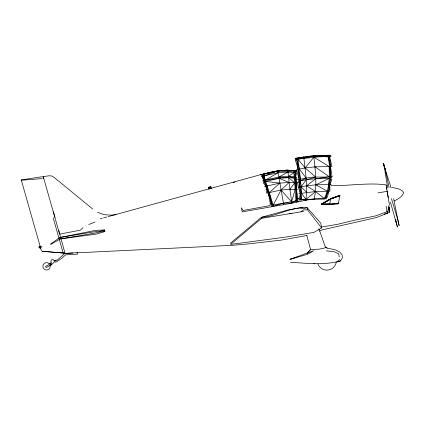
<?xml version="1.0" encoding="UTF-8"?>
<svg xmlns="http://www.w3.org/2000/svg" width="425" height="425" viewBox="0 0 425 425"><rect width="100%" height="100%" fill="white"/><g stroke="black" fill="none" stroke-linecap="round" stroke-linejoin="round"><path stroke-width="0.64" d="M262.65 178.824C262.586 177.491 263.298 173.219 260.711 174.622L261.699 174.532M262.188 174.526L263.527 174.176C274.231 170.579 285.467 169.623 296.613 170.977L293.755 170.691L294.217 176.869L295.747 179.169L297.319 182.936L296.39 189.529L296.214 202.077L296.942 198.921L295.109 170.823L287.783 170.101L277.807 170.712L260.764 174.803L262.188 174.526C273.36 171.53 285.074 168.953 296.623 171.158L295.237 172.768L294.217 176.869L296.002 200.855L291.826 202.953L283.39 203.219L273.217 204.972L271.644 203.511L262.703 176.269L263.468 174.032L262.188 174.526L261.508 176.04M300.422 200.34C300.39 186.368 298.398 172.481 296.623 158.642L296.507 157.887C306.93 159.327 317.677 155.821 328.27 156.846L331.043 156.751L328.01 155.072L328.27 156.846C330.353 170.436 331.622 184.153 327.154 197.471L325.837 197.508L324.387 198.48L305.989 199.447L301.538 199.585L300.475 198.73L299.354 198.741L300.31 193.465L298.493 187.223L299.381 182.261L300.486 179.159L297.835 157.627L313.751 156.145L330.947 155.736L329.348 155.04L330.491 166.51L332.063 176.789C327.303 183.35 328.435 192.015 325.04 199.097L315.552 191.537L306.553 185.81L298.493 187.223M314.006 199.708C317.358 185.752 315.403 171.227 313.868 157.165L313.613 155.391L295.147 158.939L296.762 159.657L313.751 156.145L328.27 156.846L330.491 166.51L330.56 176.853L329.194 178.399L315.796 184.843L306.553 185.81L306.701 192.435L305.835 200.127L301.538 199.585L300.31 193.465L298.998 193.673M271.272 206.47C271.687 195.293 266.061 184.795 263.468 174.032L279.698 170.722M339.772 195.92L338.348 203.942L329.672 204.616L321.438 204.122L330.783 198.613L339.894 195.272L339.772 195.92L330.692 199.065L321.438 204.122L329.742 204.244L338.438 203.41L338.523 202.964M339.734 196.132L339.894 195.272L330.783 198.624L329.795 203.936L321.438 204.122L330.735 198.863L339.83 195.633M387.733 212.288L387.834 211.793M388.663 207.496L388.376 208.978M329.742 204.244L329.672 204.616L330.916 204.255M388.067 210.566L388.28 209.467M387.749 211.31L387.313 213.207L376.332 217.589L321.964 229.941L319.611 231.057M388.62 207.517L389.342 204.356M38.872 247.042L39.95 246.367L40.407 247.988L39.127 247.945M297.319 182.936L289.143 182.437L281.031 190.007L272.653 206.221L271.644 203.511L270.337 203.788L267.128 186.012L264.674 182.447L262.608 180.737L265.29 180.152C275.543 177.337 286.291 175.35 296.894 177.193M290.604 262.321C307.057 263.218 324.45 265.455 340.531 260.902L342.284 258.097L342.274 255.149L339.793 252.02L335.033 249.751L327.202 248.131L325.412 247.132L318.893 228.783M299.317 200.377L300.475 198.73L301.426 200.297C302.154 186.57 299.795 172.911 295.285 159.943L296.762 159.657L299.359 169.054L306.149 178.107L306.553 185.81L315.743 178.712L329.348 176.763L332.063 176.789M291.826 202.953L289.919 189.3L294.674 182.771L288.607 177.666L278.832 177.044L277.833 170.866M295.03 158.174L298.09 159.396L305.166 167.933L314.989 166.86L329.173 166.542L329.348 176.763C319.621 177.995 307.041 174.638 299.381 182.261L298.026 182.559L299.2 179.393L296.581 169.591L305.166 167.933L313.868 157.165L329.173 166.542L331.92 166.451L329.603 156.809L328.174 155.826L313.613 155.391M82.933 227.736L80.304 230.191L59.643 234.148L43.222 176.587L48.875 175.801L51.85 175.992L54.352 177.592L92.671 208.962M339.655 259.489L336.802 262.023L340.531 260.902M40.205 246.489L40.864 246.309C39.137 245.113 40.348 249.464 41.225 247.589M291.858 213.345L261.598 218.328L230.541 244.423L285.653 237.097L313.889 232.401L321.598 228.023L320.795 223.205L307.169 207.676C291.247 206.438 277.169 216.474 261.428 217.276L230.35 243.302M315.552 191.537L305.989 199.447L301.495 193.274L299.869 186.979L300.618 180.758L306.234 179.727L315.743 178.712L329.194 178.399L330.379 179.658L331.882 179.6L329.795 184.503L329.933 191.154L315.552 191.537L300.31 193.465M300.964 211.825L303.376 209.966L307.519 209.796L321.598 228.023M50.899 265.057L53.826 262.65L53.789 262.236L55.128 261.534L55.707 262.321L62.066 258.108L65.535 254.873L77.408 254.203L77.398 252.631L64.839 253.454L57.099 260.265L56.541 259.93L54.331 260.934L53.311 259.617L51.574 259.771L50.782 261.184L51.452 262.422L48.503 264.807L45.518 266.475L46.097 267.538L50.899 265.057L49.837 263.601L50.772 262.921L51.829 264.371L49.852 265.652M293.771 170.877L287.991 172.083L278.115 172.709L265.29 180.152L279.044 178.319L288.607 177.666L294.312 178.102L295.747 179.169L297.128 179.361L295.524 176.97L296.724 172.906L277.838 170.903L264.021 175.966L264.111 180.492L265.678 181.385L279.857 183.117L289.143 182.437L289.919 189.3L297.712 189.582M338.491 203.15L329.773 204.069L321.438 204.122L330.708 199.006M280.941 170.627L287.783 170.101L287.991 172.083L278.832 177.044L283.661 204.377M394.283 200.967C398.013 198.932 402.464 196.913 403.75 192.482C401.088 188.711 396.222 188.243 392.031 187.553M321.438 204.122L330.666 199.208M39.44 246.803L39.121 246.952L40.03 246.638M88.751 224.528L94.977 221.993M387.053 211.661L376.035 215.799L354.583 220.224L337.328 224.357L321.481 227.03M290.105 259.282L313.645 250.713L307.689 254.246L290.105 259.282L297.001 257.199M38.994 247.467L42.048 246.665M104.593 229.957L100.475 231.157L93.165 231.96L59.983 237.474L50.718 243.913L50.803 244.433L60.222 238.924L93.404 233.394L100.587 231.784L104.863 231.588L104.593 229.957L95.492 230.393L59.983 237.474L60.222 238.924L96.108 234.122L104.863 231.588M307.121 199.952L291.848 203.214L242.245 211.873L241.331 207.793L243.143 210.471L270.066 205.594L270.247 203.23L271.554 202.959L262.262 174.516M100.305 218.806L102.223 218.275M103.503 217.919L106.702 217.037M107.977 216.681L260.775 174.622M233.091 182.527L235.009 182.001M211.438 188.472L210.928 186.607L209.626 186.958L208.324 187.308L208.834 189.173M54.331 260.934L55.994 260.53M278.115 172.709L261.279 176.545M297.861 179.706L306.149 178.107L303.694 156.485M262.703 174.415L263.59 174.208M264.212 174.069L279.167 170.898M289.919 189.3L281.031 190.007L266.73 193.2L265.938 186.283L263.181 182.702L264.674 182.447L265.678 181.385L279.044 178.319L289.143 182.437L287.991 172.083M387.164 211.305L389.555 210.795M264.536 186.564L279.857 183.117L269.222 192.668L273.588 206.067L283.39 203.219L296.002 200.855L296.942 198.921L298.058 198.634L296.39 189.529M330.783 198.624L333.227 198.151M302.866 207.453L288.612 209.822L261.428 217.276L261.598 218.328M289.276 213.775L303.53 211.4M307.031 235.477L281.361 240.083L249.417 243.817L233.171 245.262L76.941 252.822M40.093 246.171L21.25 179.94L41.772 176.779L43.361 176.959L43.865 178.415M378.075 192.87L387.18 191.346L388.227 197.641M305.835 200.127L314.192 199.017L324.1 199.155L327.431 191.234L315.796 184.843L331.203 184.45M116.137 214.683L110.845 215.146L103.923 214.662L97.628 212.314M42.218 178.601L21.93 180.211L21.25 179.94M283.528 170.648L286.025 170.51M72.967 253.013L65.025 253.401L61.041 238.738M388.052 209.201L389.284 209.158L388.944 207.108M331.054 185.635C349.398 185.938 367.837 182.484 386.102 184.848L386.862 189.412M42.282 251.287L65.03 253.178L42.282 251.287L41.273 250.426L40.63 248.094M313.878 263.691L314.681 263.739M289.085 170.526L290.275 170.653M326.395 250.851L333.949 251.696L338.698 253.746L339.23 256.955M291.97 170.616L287.805 170.282M296.119 171.02L295.109 170.823L293.898 172.64L288.469 176.402L294.312 178.102L295.933 182.851L295.194 189.486L291.577 201.795L281.031 190.007M300.305 207.873L303.19 208.856L307.169 207.676L307.519 209.796M327.202 248.131L325.417 247.132L325.168 247.706L324.185 248.12L318.994 249.199L310.553 249.496L307.11 253.284L310.553 249.496L306.834 235.503M314.989 166.86L329.348 176.763L328.599 184.535L328.53 191.208L325.837 197.508L326.416 199.033M305.166 167.933L315.733 177.082L306.234 179.727L301.102 186.761L306.701 192.435M299.211 199.702L297.983 198.22L296.873 198.502L295.306 172.715M298.313 201.652L296.942 198.921L297.208 201.875M391.117 187.845L383.207 163.2L384.699 168.815M43.361 176.959L43.695 177.932M391.42 198.592L397.688 219.093L399.133 225.675L397.811 219.512M390.389 201.976L397.428 227.04L395.988 221.425M53.38 211.767L54.995 217.43M53.162 217.738L63.192 253.162M208.702 187.207L209.222 189.072M210.545 186.713L211.06 188.572M209.626 186.958L210.136 188.822M58.724 230.308L59.298 232.401M59.42 232.842L60.531 236.932M385.353 170.792L384.083 164.634L385.634 173.703M385.071 168.406L389.082 187.701M393.635 198.688L397.688 219.093M395.659 219.3L396.116 221.85M387.196 212.542L387.313 213.207L386.123 206.077M388.918 206.933L389.061 207.809M384.482 213.791L384.551 214.205L389.794 212.229L388.96 207.188M389.651 211.347L389.767 212.048L389.544 210.715M386.176 185.311L386.293 185.991M389.167 208.441L389.422 209.966M386.83 189.215L389.263 203.857M386.591 187.776L386.718 188.578M384.976 171.201L387.69 187.887M50.198 265.71A3.682 3.682 0 0 1 45.889 269.933A3.682 3.682 0 0 1 43.393 264.435A3.682 3.682 0 0 1 49.406 263.973M336.271 262.14A9.568 9.568 0 0 1 317.879 263.946"/></g></svg>
